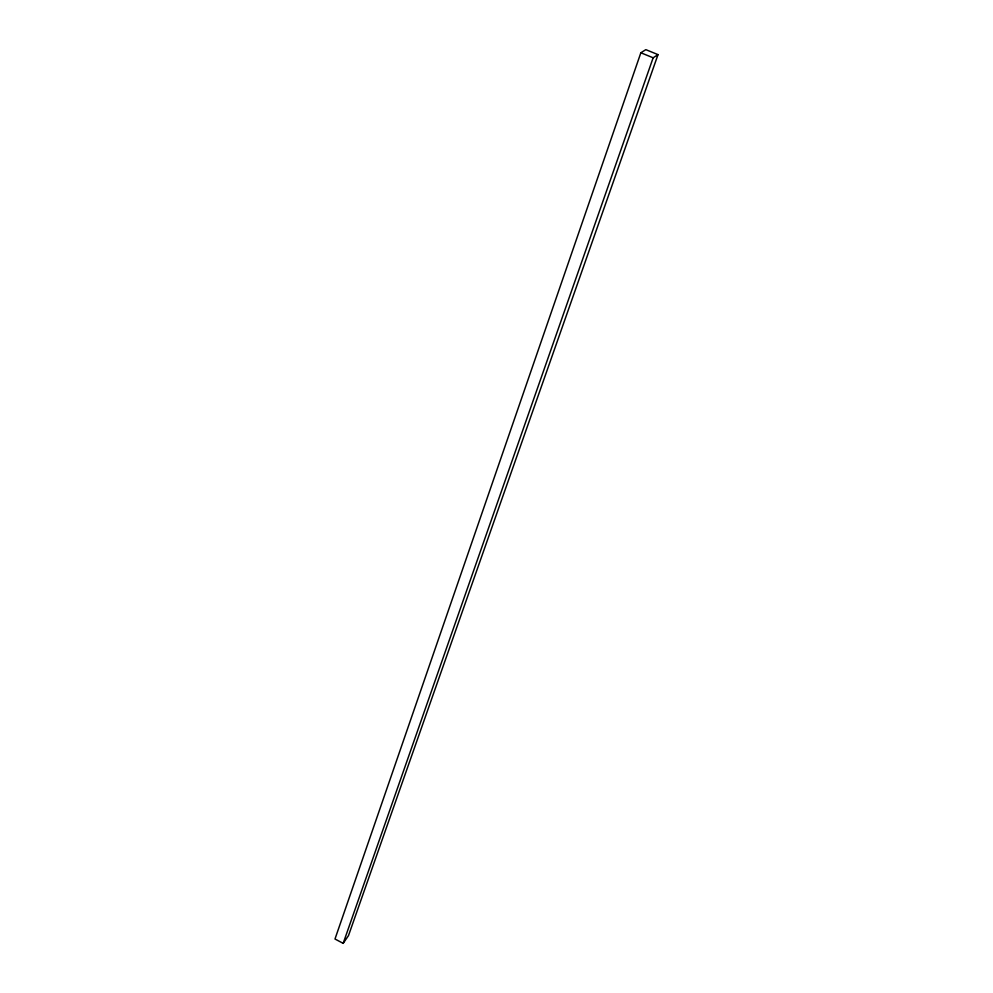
<?xml version="1.0" encoding="UTF-8"?>
<svg xmlns="http://www.w3.org/2000/svg" width="993" height="993" viewBox="0 0 993 993"><rect width="100%" height="100%" fill="white"/><g stroke="black" fill="none" stroke-linecap="round" stroke-linejoin="round"><path stroke-width="1.49" d="M640.857 52.766L334.989 939.018L343.181 943.35L348.493 935.605L658.011 54.627L645.835 49.65L640.857 52.766L653.146 57.793L658.011 54.627M343.181 943.35L653.146 57.793"/></g></svg>
